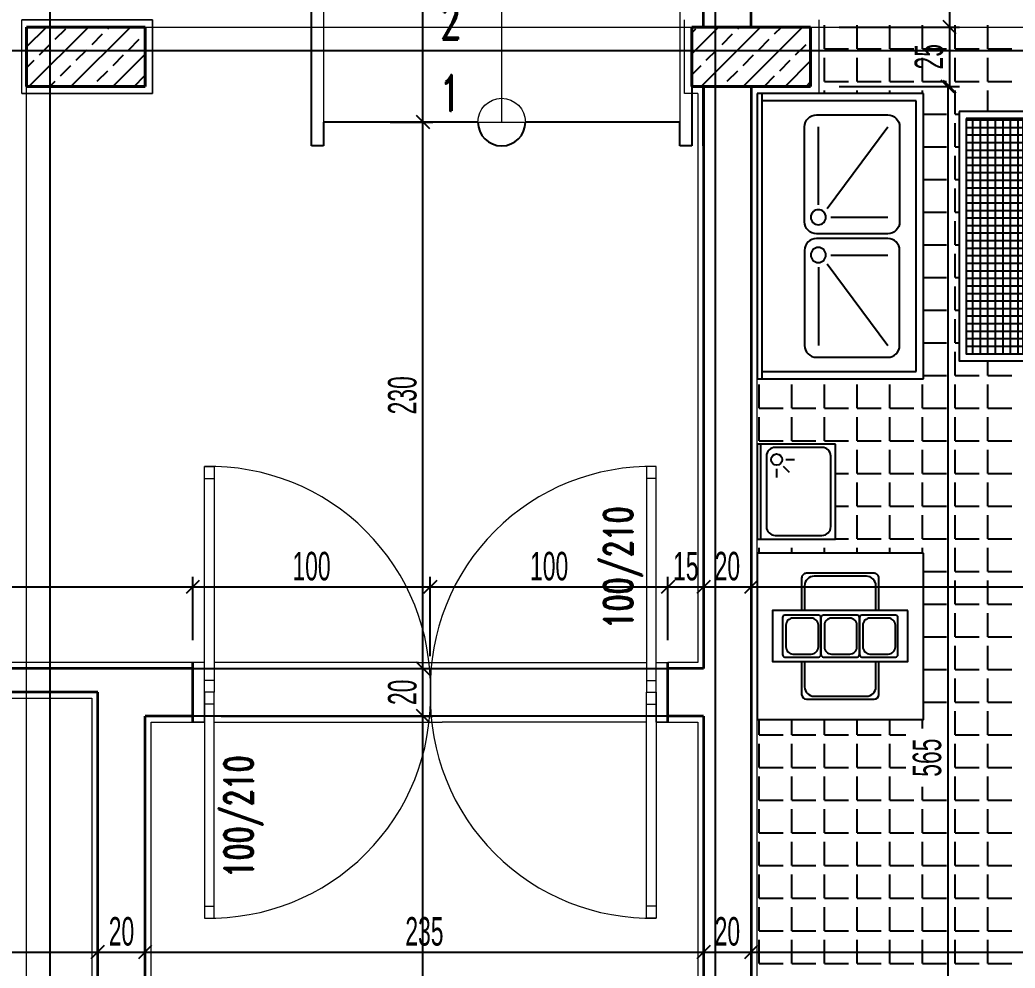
# Model space of a CAD drawing. Header units: inches. Extents: x -7543 to -822, y 102837 to 190349.
# Drawn here: x -835.4194 to -835.3357, y 102837.0485 to 102837.1283 of the extents above; entities that cross this region are included whole.
import ezdxf

# ---------------------------------------------------------------- set-up
doc = ezdxf.new("R2010")
doc.units = ezdxf.units.IN
doc.header["$MEASUREMENT"] = 0
doc.linetypes.add('__ZG_T_P__9', pattern=[22, 1, -10, 1, -10])
doc.linetypes.add('DASHDOTX2', pattern=[2, 1, -0.5, 0, -0.5])
doc.layers.get('0').update_dxf_attribs({"lineweight": 25})
doc.layers.get('Defpoints').update_dxf_attribs({"lineweight": 25})
for name, color, linetype, lineweight in [('AKS', 1, 'Continuous', 25), ('ICOL', 55, 'Continuous', 25), ('İZ DÜŞÜM', 253, 'Continuous', 20), ('KOLON', 2, 'Continuous', 40), ('SIVA', 150, 'Continuous', 15), ('TARAMA', 8, 'Continuous', 25), ('YAZI', 7, 'Continuous', 25)]:
    doc.layers.add(name, color=color, linetype=linetype, lineweight=lineweight)
for name, color, linetype, lineweight, true_color in [('DUVAR', 7, 'Continuous', 35, 0xfc4642), ('KAPI', 7, 'Continuous', 18, 0xffb360), ('MERDİVEN', 7, 'Continuous', 20, 0x16c244), ('TEFRİŞ', 7, 'Continuous', 25, 0x78462c)]:
    doc.layers.add(name, color=color, linetype=linetype, lineweight=lineweight, true_color=true_color)
doc.styles.add('OLCU', font='tromand.shx', dxfattribs={"width": 0.6, "height": 12})
doc.styles.add('st1', font='romandtw.shx', dxfattribs={"width": 0.7, "height": 40})

# ---------------------------------------------------------------- blocks, each defined once
blk = doc.blocks.new('_Oblique')
at = {"color": 0, "linetype": 'ByBlock', "lineweight": -2}
blk.add_line((-0.5, -0.5), (0.5, 0.5), dxfattribs=at)
blk = doc.blocks.new('J')
for p, q in [((-12.1347236847256, -0.7821103572875927), (-45.00000000000001, -0.7821103572875927)), ((14.13472368472547, -0.7821103572875927), (46.99999999999989, -0.7821103572875927)), ((-10.61521723374847, -4.450523439350036), (-45.00000000000001, -29.99999999999994)), ((-6.946804151686081, -5.970029890327169), (-6.946804151686084, -29.99999999999994)), ((8.946804151685953, -5.970029890327169), (8.946804151685953, -29.99999999999994)), ((12.61521723374834, -4.450523439350036), (46.99999999999989, -29.99999999999994))]:
    blk.add_line(p, q)
for centre in [(-6.946804151686081, -0.7821103572875927), (8.946804151685953, -0.7821103572875927)]:
    blk.add_circle(centre, 3.187919533039532)

msp = doc.modelspace()

# ---------------------------------------------------------------- hatches: boundary and pattern name
at = {"ltscale": 5}
h = msp.add_hatch(dxfattribs=at)
h.set_pattern_fill('NET', color=256, scale=0.0002, angle=-90.00000000000001, style=0)
h.set_pattern_definition([(270, (-838.6266244880392, 102833.0101519924), (0.000635, -1.166437552015814e-19), []), (360, (-838.6266244880392, 102833.0101519924), (1.555250069354419e-19, 0.000635), [])])
h.paths.add_polyline_path([(-835.334992033736, 102837.1199841785), (-835.3397920337359, 102837.1199841785), (-835.3397920337359, 102837.1001841785), (-835.334992033736, 102837.1001841785)])

# ---------------------------------------------------------------- linework, layer by layer
for p, q in [((-835.3573920337359, 102837.1220841785), (-835.3573920337359, 102837.0980841785)), ((-835.3433920337359, 102837.1220841785), (-835.3573920337359, 102837.1220841785)), ((-835.3569920337359, 102837.1220841785), (-835.3569920337359, 102837.0980841785)), ((-835.3433920337359, 102837.0980841785), (-835.3433920337359, 102837.1220841785)), ((-835.343992033736, 102837.1214841785), (-835.3569920337359, 102837.1214841785)), ((-835.343992033736, 102837.0986841785), (-835.343992033736, 102837.1214841785)), ((-835.3569920337359, 102837.0986841785), (-835.343992033736, 102837.0986841785)), ((-835.3573920337359, 102837.0980841785), (-835.3433920337359, 102837.0980841785))]:
    msp.add_line(p, q)
for points in [[(-835.3463920337359, 102837.1102841785), (-835.3523920337359, 102837.1102841785, -0.4142135623730951), (-835.3533920337359, 102837.1112841785), (-835.3533920337359, 102837.1192841785, -0.4142135623730951), (-835.3523920337359, 102837.1202841785), (-835.3463920337359, 102837.1202841785, -0.4142135623730951), (-835.3453920337358, 102837.1192841785), (-835.3453920337358, 102837.1112841785, -0.4142135623730951)], [(-835.3463920337359, 102837.1098841785), (-835.3523920337359, 102837.1098841785, 0.4142135623730951), (-835.3533920337359, 102837.1088841785), (-835.3533920337359, 102837.1008841785, 0.4142135623730951), (-835.3523920337359, 102837.0998841785), (-835.3463920337359, 102837.0998841785, 0.4142135623730951), (-835.3453920337358, 102837.1008841785), (-835.3453920337358, 102837.1088841785, 0.4142135623730951)], [(-835.3522120337359, 102837.0781773487), (-835.3550520337359, 102837.0781773487, 0.4142135623730951), (-835.355252033736, 102837.0779773487), (-835.355252033736, 102837.0748573488, 0.4142135623730951), (-835.3550520337359, 102837.0746573487), (-835.3522120337359, 102837.0746573487, 0.4142135623730951), (-835.352012033736, 102837.0748573488), (-835.352012033736, 102837.0779773487, 0.4142135623730951)], [(-835.3489720337359, 102837.0781773487), (-835.3518120337359, 102837.0781773487, 0.4142135623730951), (-835.352012033736, 102837.0779773487), (-835.352012033736, 102837.0748573488, 0.4142135623730951), (-835.3518120337359, 102837.0746573487), (-835.3489720337359, 102837.0746573487, 0.4142135623730951), (-835.3487720337359, 102837.0748573488), (-835.3487720337359, 102837.0779773487, 0.4142135623730951)], [(-835.3457320337359, 102837.0781773487), (-835.3485720337359, 102837.0781773487, 0.4142135623730951), (-835.3487720337359, 102837.0779773487), (-835.3487720337359, 102837.0748573488, 0.4142135623730951), (-835.3485720337359, 102837.0746573487), (-835.3457320337359, 102837.0746573487, 0.4142135623730951), (-835.3455320337359, 102837.0748573488), (-835.3455320337359, 102837.0779773487, 0.4142135623730951)], [(-835.3528291876835, 102837.0779273487), (-835.3543691876835, 102837.0779273487, 0.414213562373094), (-835.3549691876835, 102837.0773273487), (-835.3549691876835, 102837.0755073487, 0.4142135623730955), (-835.3543691876835, 102837.0749073487), (-835.3528291876835, 102837.0749073487, 0.4142135623730951), (-835.3522291876835, 102837.0755073487), (-835.3522291876835, 102837.0773273487, 0.4142135623730955)], [(-835.3495891876835, 102837.0779273487), (-835.3511291876835, 102837.0779273487, 0.414213562373094), (-835.3517291876835, 102837.0773273487), (-835.3517291876835, 102837.0755073487, 0.4142135623730955), (-835.3511291876835, 102837.0749073487), (-835.3495891876835, 102837.0749073487, 0.4142135623730951), (-835.3489891876835, 102837.0755073487), (-835.3489891876835, 102837.0773273487, 0.4142135623730955)], [(-835.3463491876835, 102837.0779273487), (-835.3478891876836, 102837.0779273487, 0.414213562373094), (-835.3484891876835, 102837.0773273487), (-835.3484891876835, 102837.0755073487, 0.4142135623730955), (-835.3478891876836, 102837.0749073487), (-835.3463491876835, 102837.0749073487, 0.4142135623730951), (-835.3457491876835, 102837.0755073487), (-835.3457491876835, 102837.0773273487, 0.4142135623730955)]]:
    msp.add_lwpolyline(points, format="xyb", close=True)
for points in [[(-835.340392033736, 102837.1205841785), (-835.340392033736, 102837.0995841785), (-835.3343920337359, 102837.0995841785), (-835.3343920337359, 102837.1205841785)], [(-835.3397920337359, 102837.1199841785), (-835.3397920337359, 102837.1001841785), (-835.334992033736, 102837.1001841785), (-835.334992033736, 102837.1199841785)]]:
    msp.add_lwpolyline(points, close=True, dxfattribs=at)
for points in [[(-835.3433920337359, 102837.0834028284), (-835.3573920337359, 102837.0834028284), (-835.3573920337359, 102837.0694028284), (-835.3433920337359, 102837.0694028284)], [(-835.3446920337359, 102837.078565425), (-835.3560920337359, 102837.078565425), (-835.3560920337359, 102837.074270353), (-835.3446920337359, 102837.074270353)]]:
    msp.add_lwpolyline(points, close=True)
for points in [[(-835.3475420337359, 102837.0817028283), (-835.3532420337359, 102837.0817028283, 0.4142135623730953), (-835.3536420337359, 102837.0813028284), (-835.3536420337359, 102837.078565425, 0.4142135623730951)], [(-835.3481920337359, 102837.0814528284), (-835.3525920337358, 102837.0814528284, 0.4142135623730945), (-835.3533920337359, 102837.0806528284), (-835.3533920337359, 102837.078565425, 0.4142135623730946)], [(-835.3473920337359, 102837.078565425), (-835.3473920337359, 102837.0806528284, 0.4142135623730953), (-835.3481920337359, 102837.0814528284)], [(-835.3471420337358, 102837.078565425), (-835.3471420337358, 102837.0813028284, 0.4142135623730951), (-835.3475420337359, 102837.0817028283)], [(-835.3536420337359, 102837.074270353), (-835.3536420337359, 102837.0715028284, 0.4142135623730951), (-835.3532420337359, 102837.0711028284), (-835.3475420337359, 102837.0711028284, 0.4142135623730953), (-835.3471420337358, 102837.0715028284), (-835.3471420337358, 102837.074270353, 0.4142135623730951)], [(-835.3533920337359, 102837.074270353), (-835.3533920337359, 102837.0721528284, 0.4142135623730946), (-835.3525920337358, 102837.0713528284), (-835.3481920337359, 102837.0713528284, 0.4142135623730948), (-835.3473920337359, 102837.0721528284), (-835.3473920337359, 102837.074270353, 0.4142135623730953)]]:
    msp.add_lwpolyline(points, format="xyb")
at = {"layer": 'AKS', "linetype": 'DASHDOTX2', "ltscale": 10}
for p, q in [((-835.3608919987518, 102836.7405371451), (-835.3608919987518, 102837.2268474742)), ((-835.4168919987518, 102836.7454060717), (-835.4168919987518, 102837.2213096623)), ((-835.1688033422307, 102837.1256839999), (-835.5888919987517, 102837.1256839999))]:
    msp.add_line(p, q, dxfattribs=at)
at = {"layer": 'Defpoints', "color": 3}
for p, q in [((-835.3578919987515, 102837.177685496), (-835.3578919987515, 102837.1276841785)), ((-835.394891998247, 102837.1176850246), (-835.3948919982469, 102837.1506847762)), ((-835.3578919987515, 102837.1276841785), (-835.3528920337362, 102837.1276841785)), ((-835.3528920337362, 102837.1276841785), (-835.3528920337362, 102837.1226841785)), ((-835.3618920337359, 102837.1226841785), (-835.362891994822, 102837.1226841785)), ((-835.362891994822, 102837.1226841785), (-835.362891994822, 102837.1176850246)), ((-835.3618920337359, 102837.0736850246), (-835.3618920337359, 102837.1226841785)), ((-835.3528920337362, 102837.1226841785), (-835.3578920337359, 102837.1226841785)), ((-835.3578920337359, 102837.1226841785), (-835.3578920337359, 102837.0096850246)), ((-835.380892000464, 102837.1196850246), (-835.3938919982469, 102837.1196850246)), ((-835.3938919982469, 102837.1196850246), (-835.3938919982469, 102837.1176850246)), ((-835.3638920026809, 102837.1196850246), (-835.376892000464, 102837.1196850246)), ((-835.3638920026809, 102837.1176850246), (-835.3638920026809, 102837.1196850246)), ((-835.3938919982469, 102837.1176850246), (-835.394891998247, 102837.1176850246)), ((-835.362891994822, 102837.1176850246), (-835.3638920026809, 102837.1176850246)), ((-835.4588919987514, 102837.0736850246), (-835.4048919987513, 102837.0736850246)), ((-835.4048919987513, 102837.0736850246), (-835.3648919987513, 102837.0736850246)), ((-835.4048919987513, 102837.0736850246), (-835.3648919987513, 102837.0736850246)), ((-835.3648919987513, 102837.0736850246), (-835.3618920337359, 102837.0736850246)), ((-835.4128919987513, 102837.0716850246), (-835.4588919987514, 102837.0716850246)), ((-835.4128919987513, 102837.0096850246), (-835.4128919987513, 102837.0716850246)), ((-835.4048919987513, 102837.0696850246), (-835.4088919987513, 102837.0696850246)), ((-835.4088919987513, 102837.0696850246), (-835.4088919987513, 102837.0136850246)), ((-835.3648919987513, 102837.0696850246), (-835.4048919987513, 102837.0696850246)), ((-835.3648919987513, 102837.0696850246), (-835.4048919987513, 102837.0696850246)), ((-835.3618920337359, 102837.0696850246), (-835.3648919987513, 102837.0696850246)), ((-835.3618920337359, 102837.0136850246), (-835.3618920337359, 102837.0696850246))]:
    msp.add_line(p, q, dxfattribs=at)
msp.add_arc((-835.3788920004639, 102837.1196850246), 0.002, 180, 0, dxfattribs=at)
at = {"layer": 'DUVAR'}
for p, q in [((-835.3618919987514, 102837.1276839999), (-835.3618919987514, 102837.177685496)), ((-835.3578919987515, 102837.1276839999), (-835.3578919987515, 102837.177685496)), ((-835.3618920337359, 102837.1226839999), (-835.3618920337359, 102837.0736850246)), ((-835.3618919987514, 102837.1176850246), (-835.3618919987514, 102837.1226841785)), ((-835.3578920337359, 102837.1226839999), (-835.3578920337359, 102837.0096850246)), ((-835.4048919987514, 102837.0691850246), (-835.4048919987514, 102837.0741850246)), ((-835.3648919987513, 102837.0691850246), (-835.3648919987513, 102837.0741850246)), ((-835.4048919987513, 102837.0736850246), (-835.4588919987514, 102837.0736850246)), ((-835.3618920337359, 102837.0736850246), (-835.3648919987513, 102837.0736850246)), ((-835.4128919987513, 102837.0716850246), (-835.4588919987514, 102837.0716850246)), ((-835.4128919987513, 102837.0043088393), (-835.4128919987513, 102837.0716850246)), ((-835.4088919987513, 102837.0136850246), (-835.4088919987513, 102837.0696850246)), ((-835.4048919987513, 102837.0696850246), (-835.4088919987513, 102837.0696850246)), ((-835.3618920337359, 102837.0696850246), (-835.3648919987513, 102837.0696850246)), ((-835.3618920337359, 102837.0696850246), (-835.3618920337359, 102837.0136850246))]:
    msp.add_line(p, q, dxfattribs=at)
at = {"layer": 'ICOL'}
for p, q in [((-835.3411898751527, 102837.1836856209), (-835.3411898751527, 102837.1276841785)), ((-835.3855143062948, 102837.1196850246), (-835.3855143062948, 102837.1496850246)), ((-835.3411898751527, 102837.1276841785), (-835.3411898751527, 102837.1226841785)), ((-835.3413498751527, 102837.1226841785), (-835.3413498751527, 102837.0096850246)), ((-835.3855143062948, 102837.0736850246), (-835.3855143062948, 102837.1196850246)), ((-835.4588919987514, 102837.0805632616), (-835.4048919987514, 102837.0805632616)), ((-835.4048919987514, 102837.0805632616), (-835.3848967278925, 102837.0805632616)), ((-835.3848967278925, 102837.0805632616), (-835.3648919987513, 102837.0805632616)), ((-835.3648919987513, 102837.0805632616), (-835.3618920337359, 102837.0805632616)), ((-835.3618920337359, 102837.0805632616), (-835.3578920337359, 102837.0805632616)), ((-835.3578920337359, 102837.0805632616), (-835.2403920333097, 102837.0805632616)), ((-835.3855143062948, 102837.0696850246), (-835.3855143062948, 102837.0736850246)), ((-835.3855143062948, 102837.0136850246), (-835.3855143062948, 102837.0696850246)), ((-835.825891999256, 102837.0498214228), (-835.4128919987513, 102837.0498214228)), ((-835.4128919987513, 102837.0498214228), (-835.4088919987514, 102837.0498214228)), ((-835.4088919987514, 102837.0498214228), (-835.3618920337359, 102837.0498214228)), ((-835.3618920337359, 102837.0498214228), (-835.3578920337359, 102837.0498214228)), ((-835.3578920337359, 102837.0498214228), (-835.2103919987514, 102837.0498214228))]:
    msp.add_line(p, q, dxfattribs=at)
at = {"layer": 'ICOL', "color": 53}
for p, q in [((-835.3504920337361, 102837.1276841785), (-835.3403498751527, 102837.1276841785)), ((-835.3504920337361, 102837.1276841785), (-835.3403498751527, 102837.1276841785)), ((-835.3504920337361, 102837.1226841785), (-835.3405098751527, 102837.1226841785)), ((-835.3504920337361, 102837.1226841785), (-835.3403498751527, 102837.1226841785)), ((-835.3882629327898, 102837.1196850246), (-835.3846743062948, 102837.1196850246)), ((-835.3882629327898, 102837.1196850246), (-835.3846743062948, 102837.1196850246)), ((-835.4048919987514, 102837.0760850246), (-835.4048919987514, 102837.0814032616)), ((-835.4048919987514, 102837.0760850246), (-835.4048919987514, 102837.0814032616)), ((-835.3848967278925, 102837.0747303141), (-835.3848967278925, 102837.0814032616)), ((-835.3848967278925, 102837.0747303141), (-835.3848967278925, 102837.0814032616)), ((-835.3648919987513, 102837.0760850246), (-835.3648919987513, 102837.0814032616)), ((-835.3648919987513, 102837.0760850246), (-835.3648919987513, 102837.0814032616)), ((-835.3618920337359, 102837.0786089281), (-835.3618920337359, 102837.0814032616)), ((-835.3618920337359, 102837.0786089281), (-835.3618920337359, 102837.0814032616)), ((-835.3578920337359, 102837.0792948241), (-835.3578920337359, 102837.0814032616)), ((-835.3578920337359, 102837.0792948241), (-835.3578920337359, 102837.0814032616)), ((-835.4024919987513, 102837.0736850246), (-835.3846743062948, 102837.0736850246)), ((-835.4024919987513, 102837.0736850246), (-835.3846743062948, 102837.0736850246)), ((-835.4024919987513, 102837.0696850246), (-835.3846743062948, 102837.0696850246)), ((-835.4024919987513, 102837.0696850246), (-835.3846743062948, 102837.0696850246)), ((-835.4128919987513, 102837.0501660527), (-835.4128919987513, 102837.0506614228)), ((-835.4128919987513, 102837.0501660527), (-835.4128919987513, 102837.0506614228)), ((-835.4088919987514, 102837.0490759943), (-835.4088919987514, 102837.0506614228)), ((-835.4088919987514, 102837.0490759943), (-835.4088919987514, 102837.0506614228)), ((-835.3618920337359, 102837.0500271877), (-835.3618920337359, 102837.0506614228)), ((-835.3618920337359, 102837.0500271877), (-835.3618920337359, 102837.0506614228)), ((-835.3578920337359, 102837.0499148736), (-835.3578920337359, 102837.0506614228)), ((-835.3578920337359, 102837.0499148736), (-835.3578920337359, 102837.0506614228))]:
    msp.add_line(p, q, dxfattribs=at)
at = {"layer": 'İZ DÜŞÜM', "linetype": '__ZG_T_P__9'}
for p, q in [((-835.4188919987517, 102837.1276839999), (-835.2063919987518, 102837.1276839999)), ((-835.4188919987517, 102836.7776839999), (-835.4188919987517, 102837.1276839999))]:
    msp.add_line(p, q, dxfattribs=at)
at = {"layer": 'KAPI'}
for p, q in [((-835.4038919987513, 102837.0716850246), (-835.4038919987513, 102837.0906850246)), ((-835.4038919987513, 102837.0906850246), (-835.4030919987514, 102837.0906850246)), ((-835.4030919987514, 102837.0906850246), (-835.4030919987514, 102837.0716850246)), ((-835.3658919987513, 102837.0906850246), (-835.3666919987513, 102837.0906850246)), ((-835.3666919987513, 102837.0906850246), (-835.3666919987513, 102837.0716850246)), ((-835.3658919987513, 102837.0716850246), (-835.3658919987513, 102837.0906850246)), ((-835.4038919987513, 102837.0896850246), (-835.4030919987514, 102837.0896850246)), ((-835.3658919987513, 102837.0896850246), (-835.3666919987513, 102837.0896850246)), ((-835.4038919987514, 102837.0741850246), (-835.4048919987514, 102837.0741850246)), ((-835.4038919987513, 102837.0691850246), (-835.4038919987513, 102837.0741850246)), ((-835.3858919987514, 102837.0741850246), (-835.4030919987514, 102837.0741850246)), ((-835.3858919987514, 102837.0741850246), (-835.3838919987513, 102837.0741850246)), ((-835.3838919987513, 102837.0741850246), (-835.3666919987513, 102837.0741850246)), ((-835.3658919987513, 102837.0691850246), (-835.3658919987513, 102837.0741850246)), ((-835.3658919987513, 102837.0741850246), (-835.3648919987513, 102837.0741850246)), ((-835.4030919987514, 102837.0726850246), (-835.4038919987513, 102837.0726850246)), ((-835.3666919987513, 102837.0726850246), (-835.3658919987513, 102837.0726850246)), ((-835.4038919987513, 102837.0716850246), (-835.4038919987513, 102837.0526850246)), ((-835.4030919987514, 102837.0716850246), (-835.4038919987513, 102837.0716850246)), ((-835.4030919987514, 102837.0526850246), (-835.4030919987514, 102837.0716850246)), ((-835.3666919987513, 102837.0526850246), (-835.3666919987513, 102837.0716850246)), ((-835.3666919987513, 102837.0716850246), (-835.3658919987513, 102837.0716850246)), ((-835.3658919987513, 102837.0716850246), (-835.3658919987513, 102837.0526850246)), ((-835.4030919987514, 102837.0706850246), (-835.4038919987513, 102837.0706850246)), ((-835.3666919987513, 102837.0706850246), (-835.3658919987513, 102837.0706850246)), ((-835.4048919987514, 102837.0691850246), (-835.4038919987513, 102837.0691850246)), ((-835.4038919987513, 102837.0691850246), (-835.4048919987513, 102837.0691850246)), ((-835.4030919987514, 102837.0691850246), (-835.3858919987513, 102837.0691850246)), ((-835.3858919987513, 102837.0691850246), (-835.3838919987513, 102837.0691850246)), ((-835.3666919987513, 102837.0691850246), (-835.3838919987513, 102837.0691850246)), ((-835.3648919987513, 102837.0691850246), (-835.3658919987513, 102837.0691850246)), ((-835.3658919987513, 102837.0691850246), (-835.3648919987513, 102837.0691850246)), ((-835.4038919987513, 102837.0536850246), (-835.4030919987514, 102837.0536850246)), ((-835.3658919987513, 102837.0536850246), (-835.3666919987513, 102837.0536850246)), ((-835.4038919987513, 102837.0526850246), (-835.4030919987514, 102837.0526850246)), ((-835.3658919987513, 102837.0526850246), (-835.3666919987513, 102837.0526850246))]:
    msp.add_line(p, q, dxfattribs=at)
for centre, radius, start, end in [((-835.4034334516817, 102837.0721435717), 0.01854712220763329, 358.5833117699736, 91.41668819081184), ((-835.366350545821, 102837.0721435717), 0.01854712220760017, 88.58331180918816, 181.4166882300264), ((-835.4034334516817, 102837.0712264775), 0.01854712220763329, 268.5833118091882, 1.416688230026377), ((-835.366350545821, 102837.0712264775), 0.01854712220760017, 178.5833117699736, 271.4166881908119)]:
    msp.add_arc(centre, radius, start, end, dxfattribs=at)
at = {"layer": 'KOLON'}
for p, q in [((-835.4188919987516, 102837.1226841785), (-835.4188919987516, 102837.1276841785)), ((-835.4188919987516, 102837.1276841785), (-835.4088919987516, 102837.1276841785)), ((-835.4188919987517, 102837.1226839999), (-835.4188919987517, 102837.1276839999)), ((-835.4188919987517, 102837.1276839999), (-835.4088919987518, 102837.1276839999)), ((-835.4088919987516, 102837.1276841785), (-835.4088919987516, 102837.1226841785)), ((-835.4088919987518, 102837.1276839999), (-835.4088919987518, 102837.1226839999)), ((-835.3628920337362, 102837.1226841785), (-835.3628920337362, 102837.1276841785)), ((-835.3628920337362, 102837.1276841785), (-835.3528920337362, 102837.1276841785)), ((-835.3528920337362, 102837.1276841785), (-835.3528920337362, 102837.1226841785)), ((-835.4088919987516, 102837.1226841785), (-835.4188919987516, 102837.1226841785)), ((-835.4088919987518, 102837.1226839999), (-835.4188919987517, 102837.1226839999)), ((-835.3528920337362, 102837.1226841785), (-835.3628920337362, 102837.1226841785))]:
    msp.add_line(p, q, dxfattribs=at)
at = {"layer": 'MERDİVEN', "linetype": 'ByBlock', "lineweight": 15}
for p, q in [((-835.3638920026809, 102837.1826850246), (-835.3638920026809, 102837.1176850246)), ((-835.363891994822, 102837.1826850246), (-835.363891994822, 102837.1176850246)), ((-835.3788920004639, 102837.1671849004), (-835.3788920004639, 102837.1196850246)), ((-835.3938919982469, 102837.1516847762), (-835.3938919982469, 102837.1176850246)), ((-835.3948919982469, 102837.1506847762), (-835.394891998247, 102837.1176850246)), ((-835.3938919982469, 102837.1256850246), (-835.3638920026809, 102837.1256850246)), ((-835.362891994822, 102837.1226841785), (-835.362891994822, 102837.1176850246)), ((-835.3938919982469, 102837.1196850246), (-835.3638920026809, 102837.1196850246)), ((-835.394891998247, 102837.1176850246), (-835.3938919982469, 102837.1176850246)), ((-835.363891994822, 102837.1176850246), (-835.362891994822, 102837.1176850246))]:
    msp.add_line(p, q, dxfattribs=at)
msp.add_circle((-835.3788920004639, 102837.1196850246), 0.002, dxfattribs=at)
at = {"layer": 'SIVA'}
for p, q in [((-835.4192919987516, 102837.1282839999), (-835.4082919987518, 102837.1282839999)), ((-835.4192919987516, 102837.1220839999), (-835.4192919987516, 102837.1282839999)), ((-835.4082919987517, 102837.1282839999), (-835.4192919987516, 102837.1282839999)), ((-835.4082919987518, 102837.1282839999), (-835.4082919987518, 102837.1220839999)), ((-835.4082919987517, 102837.1220839999), (-835.4082919987517, 102837.1282839999)), ((-835.3634920337362, 102837.1220841785), (-835.3634920337362, 102837.1282841785)), ((-835.3521919987514, 102837.1282841785), (-835.3521919987514, 102837.1220841785)), ((-835.4082919987518, 102837.1220839999), (-835.4192919987516, 102837.1220839999)), ((-835.4192919987516, 102837.1220839999), (-835.4082919987517, 102837.1220839999)), ((-835.3623920337359, 102837.1220841785), (-835.3634920337362, 102837.1220841785)), ((-835.3623920337359, 102837.1220841785), (-835.3623920337359, 102837.0741850246)), ((-835.3521919987514, 102837.1220841785), (-835.3573920337359, 102837.1220841785)), ((-835.3573920337359, 102837.0091850246), (-835.3573920337359, 102837.1220841785)), ((-835.4048919987514, 102837.0741850246), (-835.4593919987514, 102837.0741850246)), ((-835.3623920337359, 102837.0741850246), (-835.3648919987513, 102837.0741850246)), ((-835.4593919987514, 102837.0711850246), (-835.4133919987513, 102837.0711850246)), ((-835.4133919987513, 102837.0711850246), (-835.4133919987513, 102837.0043088393)), ((-835.4083919987513, 102837.0691850246), (-835.4048919987513, 102837.0691850246)), ((-835.4083919987513, 102837.0141850246), (-835.4083919987513, 102837.0691850246)), ((-835.3648919987513, 102837.0691850246), (-835.3623920337359, 102837.0691850246)), ((-835.3623920337359, 102837.0691850246), (-835.3623920337359, 102837.0141850246))]:
    msp.add_line(p, q, dxfattribs=at)
at = {"layer": 'TARAMA'}
for p, q in [((-835.4188919987516, 102837.1260044049), (-835.417212403805, 102837.1276839999)), ((-835.4186766912723, 102837.1226841785), (-835.4136768698991, 102837.1276839999)), ((-835.4164664136415, 102837.1266622231), (-835.4155825301651, 102837.1275461066)), ((-835.4151411573664, 102837.1226841785), (-835.4101413359931, 102837.1276839999)), ((-835.4120469962592, 102837.1275461066), (-835.411909102949, 102837.1276839999)), ((-835.3628919982464, 102837.1254358629), (-835.3606436826833, 102837.1276841785)), ((-835.3628919982464, 102837.1272036299), (-835.362549521576, 102837.1275461066)), ((-835.3621081487773, 102837.1226841785), (-835.3571081487773, 102837.1276841785)), ((-835.3590139876701, 102837.1275461066), (-835.3588759157333, 102837.1276841785)), ((-835.3585726148715, 102837.1226841785), (-835.3535726148714, 102837.1276841785)), ((-835.3559203955025, 102837.1271041648), (-835.3553403818273, 102837.1276841785)), ((-835.3517067349521, 102837.1276839999), (-835.3517067349521, 102837.1278468213)), ((-835.3517067349521, 102837.1258468213), (-835.3517067349521, 102837.1276839999)), ((-835.3489567349521, 102837.1276839999), (-835.3489567349521, 102837.1278468213)), ((-835.3489567349521, 102837.1258468213), (-835.3489567349521, 102837.1276839999)), ((-835.3462067349521, 102837.1276839999), (-835.3462067349521, 102837.1278468213)), ((-835.3462067349521, 102837.1258468213), (-835.3462067349521, 102837.1276839999)), ((-835.3434567349522, 102837.1276839999), (-835.3434567349522, 102837.1278468213)), ((-835.3434567349522, 102837.1258468213), (-835.3434567349522, 102837.1276839999)), ((-835.3407067349522, 102837.1276839999), (-835.3407067349522, 102837.1278468213)), ((-835.3407067349522, 102837.1258468213), (-835.3407067349522, 102837.1276839999)), ((-835.3379567349521, 102837.1276839999), (-835.3379567349521, 102837.1278468213)), ((-835.3379567349521, 102837.1258468213), (-835.3379567349521, 102837.1276839999)), ((-835.4133728214739, 102837.1262202813), (-835.4124889379974, 102837.1271041648)), ((-835.4102792293062, 102837.1257783396), (-835.4093953458297, 102837.1266622231)), ((-835.4089534040914, 102837.1271041648), (-835.4088919987516, 102837.1271655701)), ((-835.3603398128848, 102837.1262202813), (-835.3594559294083, 102837.1271041648)), ((-835.3572462207172, 102837.1257783396), (-835.3563623372407, 102837.1266622231)), ((-835.4177922388562, 102837.1253363978), (-835.4169083553797, 102837.1262202813)), ((-835.3541526285495, 102837.1253363978), (-835.353268745073, 102837.1262202813)), ((-835.3517067349521, 102837.1258468213), (-835.3497067349522, 102837.1258468213)), ((-835.3489567349521, 102837.1258468213), (-835.3469567349521, 102837.1258468213)), ((-835.3462067349521, 102837.1258468213), (-835.3442067349521, 102837.1258468213)), ((-835.3434567349522, 102837.1258468213), (-835.3414567349521, 102837.1258468213)), ((-835.3407067349522, 102837.1258468213), (-835.3387067349521, 102837.1258468213)), ((-835.3379567349521, 102837.1258468213), (-835.3359567349521, 102837.1258468213)), ((-835.4146986466886, 102837.1248944561), (-835.4138147632121, 102837.1257783396)), ((-835.4116056234604, 102837.1226841785), (-835.4088919987516, 102837.1253978032)), ((-835.4116050545209, 102837.1244525144), (-835.4107211710444, 102837.1253363978)), ((-835.3616656380996, 102837.1248944561), (-835.3607817546231, 102837.1257783396)), ((-835.358572045932, 102837.1244525144), (-835.3576881624555, 102837.1253363978)), ((-835.3517067349521, 102837.1230968213), (-835.3517067349521, 102837.1250968213)), ((-835.3489567349521, 102837.1230968213), (-835.3489567349521, 102837.1250968213)), ((-835.3462067349521, 102837.1230968213), (-835.3462067349521, 102837.1250968213)), ((-835.3434567349522, 102837.1230968213), (-835.3434567349522, 102837.1250968213)), ((-835.3407067349522, 102837.1230968213), (-835.3407067349522, 102837.1250968213)), ((-835.3379567349521, 102837.1230968213), (-835.3379567349521, 102837.1250968213)), ((-835.4188919987516, 102837.124236638), (-835.4182341805945, 102837.1248944561)), ((-835.4160244719033, 102837.1235686309), (-835.4151405884269, 102837.1244525144)), ((-835.3628919982464, 102837.123668096), (-835.3621075798378, 102837.1244525144)), ((-835.3554784537642, 102837.1240105726), (-835.3545945702878, 102837.1248944561)), ((-835.3550370809655, 102837.1226841785), (-835.3528919982464, 102837.1248292612)), ((-835.4129308797357, 102837.1231266892), (-835.4120469962592, 102837.1240105726)), ((-835.4098372875679, 102837.1226847474), (-835.4089534040914, 102837.1235686309)), ((-835.3598978711466, 102837.1231266892), (-835.3590139876701, 102837.1240105726)), ((-835.356804278979, 102837.1226847474), (-835.3559203955025, 102837.1235686309)), ((-835.4169089243223, 102837.1226841785), (-835.4164664136415, 102837.1231266892)), ((-835.4133733904164, 102837.1226841785), (-835.4133728214739, 102837.1226847474)), ((-835.3603403818274, 102837.1226841785), (-835.3603398128848, 102837.1226847474)), ((-835.3532693140155, 102837.1226841785), (-835.3528919982464, 102837.1230614942)), ((-835.3517067349521, 102837.1230968213), (-835.3497067349522, 102837.1230968213)), ((-835.3489567349521, 102837.1230968213), (-835.3469567349521, 102837.1230968213)), ((-835.3462067349521, 102837.1230968213), (-835.3442067349521, 102837.1230968213)), ((-835.3434567349522, 102837.1230968213), (-835.3414567349521, 102837.1230968213)), ((-835.3407067349522, 102837.1230968213), (-835.3387067349521, 102837.1230968213)), ((-835.3379567349521, 102837.1230968213), (-835.3359567349521, 102837.1230968213)), ((-835.3517067349521, 102837.1220841785), (-835.3517067349521, 102837.1223468213)), ((-835.3489567349521, 102837.1220841785), (-835.3489567349521, 102837.1223468213)), ((-835.3462067349521, 102837.1220841785), (-835.3462067349521, 102837.1223468213)), ((-835.3434567349522, 102837.1220841785), (-835.3434567349522, 102837.1223468213)), ((-835.3407067349522, 102837.1203468213), (-835.3407067349522, 102837.1223468213)), ((-835.3379567349521, 102837.1205841785), (-835.3379567349521, 102837.1223468213)), ((-835.3433920337359, 102837.1203468213), (-835.3414567349521, 102837.1203468213)), ((-835.3407067349522, 102837.1203468213), (-835.340392033736, 102837.1203468213)), ((-835.3407067349522, 102837.1175968213), (-835.3407067349522, 102837.1195968213)), ((-835.3433920337359, 102837.1175968213), (-835.3414567349521, 102837.1175968213)), ((-835.3407067349522, 102837.1175968213), (-835.340392033736, 102837.1175968213)), ((-835.3407067349522, 102837.1148468213), (-835.3407067349522, 102837.1168468213)), ((-835.3433920337359, 102837.1148468213), (-835.3414567349521, 102837.1148468213)), ((-835.3407067349522, 102837.1148468213), (-835.340392033736, 102837.1148468213)), ((-835.3407067349522, 102837.1120968213), (-835.3407067349522, 102837.1140968213)), ((-835.3433920337359, 102837.1120968213), (-835.3414567349521, 102837.1120968213)), ((-835.3407067349522, 102837.1120968213), (-835.340392033736, 102837.1120968213)), ((-835.3407067349522, 102837.1093468213), (-835.3407067349522, 102837.1113468213)), ((-835.3433920337359, 102837.1093468213), (-835.3414567349521, 102837.1093468213)), ((-835.3407067349522, 102837.1093468213), (-835.340392033736, 102837.1093468213)), ((-835.3407067349522, 102837.1065968213), (-835.3407067349522, 102837.1085968213)), ((-835.3433920337359, 102837.1065968213), (-835.3414567349521, 102837.1065968213)), ((-835.3407067349522, 102837.1065968213), (-835.340392033736, 102837.1065968213)), ((-835.3407067349522, 102837.1038468213), (-835.3407067349522, 102837.1058468213)), ((-835.3433920337359, 102837.1038468213), (-835.3414567349521, 102837.1038468213)), ((-835.3407067349522, 102837.1038468213), (-835.340392033736, 102837.1038468213)), ((-835.3407067349522, 102837.1010968213), (-835.3407067349522, 102837.1030968213)), ((-835.3433920337359, 102837.1010968213), (-835.3414567349521, 102837.1010968213)), ((-835.3407067349522, 102837.1010968213), (-835.340392033736, 102837.1010968213)), ((-835.3407067349522, 102837.0983468213), (-835.3407067349522, 102837.1003468213)), ((-835.3379567349521, 102837.0983468213), (-835.3379567349521, 102837.0995841785)), ((-835.3433920337359, 102837.0983468213), (-835.3414567349521, 102837.0983468213)), ((-835.3407067349522, 102837.0983468213), (-835.3387067349521, 102837.0983468213)), ((-835.3379567349521, 102837.0983468213), (-835.3359567349521, 102837.0983468213)), ((-835.3572067349521, 102837.0955968213), (-835.3572067349521, 102837.0975968213)), ((-835.3544567349521, 102837.0955968213), (-835.3544567349521, 102837.0975968213)), ((-835.3517067349521, 102837.0955968213), (-835.3517067349521, 102837.0975968213)), ((-835.3489567349521, 102837.0955968213), (-835.3489567349521, 102837.0975968213)), ((-835.3462067349521, 102837.0955968213), (-835.3462067349521, 102837.0975968213)), ((-835.3434567349522, 102837.0955968213), (-835.3434567349522, 102837.0975968213)), ((-835.3407067349522, 102837.0955968213), (-835.3407067349522, 102837.0975968213)), ((-835.3379567349521, 102837.0955968213), (-835.3379567349521, 102837.0975968213)), ((-835.3572067349521, 102837.0955968213), (-835.3552067349522, 102837.0955968213)), ((-835.3572067349521, 102837.0928468213), (-835.3572067349521, 102837.0948468213)), ((-835.3544567349521, 102837.0955968213), (-835.3524567349522, 102837.0955968213)), ((-835.3544567349521, 102837.0928468213), (-835.3544567349521, 102837.0948468213)), ((-835.3517067349521, 102837.0955968213), (-835.3497067349522, 102837.0955968213)), ((-835.3517067349521, 102837.0928468213), (-835.3517067349521, 102837.0948468213)), ((-835.3489567349521, 102837.0955968213), (-835.3469567349521, 102837.0955968213)), ((-835.3489567349521, 102837.0928468213), (-835.3489567349521, 102837.0948468213)), ((-835.3462067349521, 102837.0955968213), (-835.3442067349521, 102837.0955968213)), ((-835.3462067349521, 102837.0928468213), (-835.3462067349521, 102837.0948468213)), ((-835.3434567349522, 102837.0955968213), (-835.3414567349521, 102837.0955968213)), ((-835.3434567349522, 102837.0928468213), (-835.3434567349522, 102837.0948468213)), ((-835.3407067349522, 102837.0955968213), (-835.3387067349521, 102837.0955968213)), ((-835.3407067349522, 102837.0928468213), (-835.3407067349522, 102837.0948468213)), ((-835.3379567349521, 102837.0955968213), (-835.3359567349521, 102837.0955968213)), ((-835.3379567349521, 102837.0928468213), (-835.3379567349521, 102837.0948468213)), ((-835.3572067349521, 102837.0928468213), (-835.3552067349522, 102837.0928468213)), ((-835.3544567349521, 102837.0928468213), (-835.3524567349522, 102837.0928468213)), ((-835.3517067349521, 102837.0928468213), (-835.3497067349522, 102837.0928468213)), ((-835.3489567349521, 102837.0928468213), (-835.3469567349521, 102837.0928468213)), ((-835.3462067349521, 102837.0928468213), (-835.3442067349521, 102837.0928468213)), ((-835.3434567349522, 102837.0928468213), (-835.3414567349521, 102837.0928468213)), ((-835.3407067349522, 102837.0928468213), (-835.3387067349521, 102837.0928468213)), ((-835.3379567349521, 102837.0928468213), (-835.3359567349521, 102837.0928468213)), ((-835.3489567349521, 102837.0900968213), (-835.3489567349521, 102837.0920968213)), ((-835.3462067349521, 102837.0900968213), (-835.3462067349521, 102837.0920968213)), ((-835.3434567349522, 102837.0900968213), (-835.3434567349522, 102837.0920968213)), ((-835.3407067349522, 102837.0900968213), (-835.3407067349522, 102837.0920968213)), ((-835.3379567349521, 102837.0900968213), (-835.3379567349521, 102837.0920968213)), ((-835.3507929226248, 102837.0900968213), (-835.3497067349522, 102837.0900968213)), ((-835.3489567349521, 102837.0900968213), (-835.3469567349521, 102837.0900968213)), ((-835.3462067349521, 102837.0900968213), (-835.3442067349521, 102837.0900968213)), ((-835.3434567349522, 102837.0900968213), (-835.3414567349521, 102837.0900968213)), ((-835.3407067349522, 102837.0900968213), (-835.3387067349521, 102837.0900968213)), ((-835.3379567349521, 102837.0900968213), (-835.3359567349521, 102837.0900968213)), ((-835.3489567349521, 102837.0873468213), (-835.3489567349521, 102837.0893468213)), ((-835.3462067349521, 102837.0873468213), (-835.3462067349521, 102837.0893468213)), ((-835.3434567349522, 102837.0873468213), (-835.3434567349522, 102837.0893468213)), ((-835.3407067349522, 102837.0873468213), (-835.3407067349522, 102837.0893468213)), ((-835.3379567349521, 102837.0873468213), (-835.3379567349521, 102837.0893468213)), ((-835.3507929226248, 102837.0873468213), (-835.3497067349522, 102837.0873468213)), ((-835.3489567349521, 102837.0873468213), (-835.3469567349521, 102837.0873468213)), ((-835.3462067349521, 102837.0873468213), (-835.3442067349521, 102837.0873468213)), ((-835.3434567349522, 102837.0873468213), (-835.3414567349521, 102837.0873468213)), ((-835.3407067349522, 102837.0873468213), (-835.3387067349521, 102837.0873468213)), ((-835.3379567349521, 102837.0873468213), (-835.3359567349521, 102837.0873468213)), ((-835.3489567349521, 102837.0845968213), (-835.3489567349521, 102837.0865968213)), ((-835.3462067349521, 102837.0845968213), (-835.3462067349521, 102837.0865968213)), ((-835.3434567349522, 102837.0845968213), (-835.3434567349522, 102837.0865968213)), ((-835.3407067349522, 102837.0845968213), (-835.3407067349522, 102837.0865968213)), ((-835.3379567349521, 102837.0845968213), (-835.3379567349521, 102837.0865968213)), ((-835.3507929226248, 102837.0845968213), (-835.3497067349522, 102837.0845968213)), ((-835.3489567349521, 102837.0845968213), (-835.3469567349521, 102837.0845968213)), ((-835.3462067349521, 102837.0845968213), (-835.3442067349521, 102837.0845968213)), ((-835.3434567349522, 102837.0845968213), (-835.3414567349521, 102837.0845968213)), ((-835.3407067349522, 102837.0845968213), (-835.3387067349521, 102837.0845968213)), ((-835.3379567349521, 102837.0845968213), (-835.3359567349521, 102837.0845968213)), ((-835.3572067349521, 102837.0834028284), (-835.3572067349521, 102837.0838468213)), ((-835.3544567349521, 102837.0834028284), (-835.3544567349521, 102837.0838468213)), ((-835.3517067349521, 102837.0834028284), (-835.3517067349521, 102837.0838468213)), ((-835.3489567349521, 102837.0834028284), (-835.3489567349521, 102837.0838468213)), ((-835.3462067349521, 102837.0834028284), (-835.3462067349521, 102837.0838468213)), ((-835.3434567349522, 102837.0834028284), (-835.3434567349522, 102837.0838468213)), ((-835.3407067349522, 102837.0818468213), (-835.3407067349522, 102837.0838468213)), ((-835.3379567349521, 102837.0818468213), (-835.3379567349521, 102837.0838468213)), ((-835.3433920337359, 102837.0818468213), (-835.3414567349521, 102837.0818468213)), ((-835.3407067349522, 102837.0818468213), (-835.3387067349521, 102837.0818468213)), ((-835.3379567349521, 102837.0818468213), (-835.3359567349521, 102837.0818468213)), ((-835.3407067349522, 102837.0790968213), (-835.3407067349522, 102837.0810968213)), ((-835.3379567349521, 102837.0790968213), (-835.3379567349521, 102837.0810968213)), ((-835.3433920337359, 102837.0790968213), (-835.3414567349521, 102837.0790968213)), ((-835.3407067349522, 102837.0790968213), (-835.3387067349521, 102837.0790968213)), ((-835.3379567349521, 102837.0790968213), (-835.3359567349521, 102837.0790968213)), ((-835.3407067349522, 102837.0763468213), (-835.3407067349522, 102837.0783468213)), ((-835.3379567349521, 102837.0763468213), (-835.3379567349521, 102837.0783468213)), ((-835.3433920337359, 102837.0763468213), (-835.3414567349521, 102837.0763468213)), ((-835.3407067349522, 102837.0763468213), (-835.3387067349521, 102837.0763468213)), ((-835.3407067349522, 102837.0735968213), (-835.3407067349522, 102837.0755968213)), ((-835.3379567349521, 102837.0763468213), (-835.3359567349521, 102837.0763468213)), ((-835.3379567349521, 102837.0735968213), (-835.3379567349521, 102837.0755968213)), ((-835.3433920337359, 102837.0735968213), (-835.3414567349521, 102837.0735968213)), ((-835.3407067349522, 102837.0735968213), (-835.3387067349521, 102837.0735968213)), ((-835.3379567349521, 102837.0735968213), (-835.3359567349521, 102837.0735968213)), ((-835.3407067349522, 102837.0708468213), (-835.3407067349522, 102837.0728468213)), ((-835.3379567349521, 102837.0708468213), (-835.3379567349521, 102837.0728468213)), ((-835.3433920337359, 102837.0708468213), (-835.3414567349521, 102837.0708468213)), ((-835.3407067349522, 102837.0708468213), (-835.3387067349521, 102837.0708468213)), ((-835.3379567349521, 102837.0708468213), (-835.3359567349521, 102837.0708468213)), ((-835.3407067349522, 102837.0680968213), (-835.3407067349522, 102837.0700968213)), ((-835.3379567349521, 102837.0680968213), (-835.3379567349521, 102837.0700968213)), ((-835.3572067349521, 102837.0680968213), (-835.3572067349521, 102837.0694028284)), ((-835.3544567349521, 102837.0680968213), (-835.3544567349521, 102837.0694028284)), ((-835.3517067349521, 102837.0680968213), (-835.3517067349521, 102837.0694028284)), ((-835.3489567349521, 102837.0680968213), (-835.3489567349521, 102837.0694028284)), ((-835.3462067349521, 102837.0680968213), (-835.3462067349521, 102837.0694028284)), ((-835.3434567349522, 102837.0686360301), (-835.3434567349522, 102837.0694028284)), ((-835.3572067349521, 102837.0680968213), (-835.3552067349522, 102837.0680968213)), ((-835.3544567349521, 102837.0680968213), (-835.3524567349522, 102837.0680968213)), ((-835.3517067349521, 102837.0680968213), (-835.3497067349522, 102837.0680968213)), ((-835.3489567349521, 102837.0680968213), (-835.3469567349521, 102837.0680968213)), ((-835.3462067349521, 102837.0680968213), (-835.3448778751526, 102837.0680968213)), ((-835.3407067349522, 102837.0680968213), (-835.3387067349521, 102837.0680968213)), ((-835.3379567349521, 102837.0680968213), (-835.3359567349521, 102837.0680968213)), ((-835.3572067349521, 102837.0653468213), (-835.3572067349521, 102837.0673468213)), ((-835.3544567349521, 102837.0653468213), (-835.3544567349521, 102837.0673468213)), ((-835.3517067349521, 102837.0653468213), (-835.3517067349521, 102837.0673468213)), ((-835.3489567349521, 102837.0653468213), (-835.3489567349521, 102837.0673468213)), ((-835.3462067349521, 102837.0653468213), (-835.3462067349521, 102837.0673468213)), ((-835.3407067349522, 102837.0653468213), (-835.3407067349522, 102837.0673468213)), ((-835.3379567349521, 102837.0653468213), (-835.3379567349521, 102837.0673468213)), ((-835.3572067349521, 102837.0653468213), (-835.3552067349522, 102837.0653468213)), ((-835.3544567349521, 102837.0653468213), (-835.3524567349522, 102837.0653468213)), ((-835.3517067349521, 102837.0653468213), (-835.3497067349522, 102837.0653468213)), ((-835.3489567349521, 102837.0653468213), (-835.3469567349521, 102837.0653468213)), ((-835.3462067349521, 102837.0653468213), (-835.3448778751526, 102837.0653468213)), ((-835.3407067349522, 102837.0653468213), (-835.3387067349521, 102837.0653468213)), ((-835.3379567349521, 102837.0653468213), (-835.3359567349521, 102837.0653468213)), ((-835.3572067349521, 102837.0625968213), (-835.3572067349521, 102837.0645968213)), ((-835.3544567349521, 102837.0625968213), (-835.3544567349521, 102837.0645968213)), ((-835.3517067349521, 102837.0625968213), (-835.3517067349521, 102837.0645968213)), ((-835.3489567349521, 102837.0625968213), (-835.3489567349521, 102837.0645968213)), ((-835.3462067349521, 102837.0625968213), (-835.3462067349521, 102837.0645968213)), ((-835.3407067349522, 102837.0625968213), (-835.3407067349522, 102837.0645968213)), ((-835.3379567349521, 102837.0625968213), (-835.3379567349521, 102837.0645968213)), ((-835.3434567349522, 102837.0625968213), (-835.3434567349522, 102837.063733173)), ((-835.3572067349521, 102837.0625968213), (-835.3552067349522, 102837.0625968213)), ((-835.3544567349521, 102837.0625968213), (-835.3524567349522, 102837.0625968213)), ((-835.3517067349521, 102837.0625968213), (-835.3497067349522, 102837.0625968213)), ((-835.3489567349521, 102837.0625968213), (-835.3469567349521, 102837.0625968213)), ((-835.3462067349521, 102837.0625968213), (-835.3442067349521, 102837.0625968213)), ((-835.3434567349522, 102837.0625968213), (-835.3414567349521, 102837.0625968213)), ((-835.3407067349522, 102837.0625968213), (-835.3387067349521, 102837.0625968213)), ((-835.3379567349521, 102837.0625968213), (-835.3359567349521, 102837.0625968213)), ((-835.3572067349521, 102837.0598468213), (-835.3572067349521, 102837.0618468213)), ((-835.3544567349521, 102837.0598468213), (-835.3544567349521, 102837.0618468213)), ((-835.3517067349521, 102837.0598468213), (-835.3517067349521, 102837.0618468213)), ((-835.3489567349521, 102837.0598468213), (-835.3489567349521, 102837.0618468213)), ((-835.3462067349521, 102837.0598468213), (-835.3462067349521, 102837.0618468213)), ((-835.3434567349522, 102837.0598468213), (-835.3434567349522, 102837.0618468213)), ((-835.3407067349522, 102837.0598468213), (-835.3407067349522, 102837.0618468213)), ((-835.3379567349521, 102837.0598468213), (-835.3379567349521, 102837.0618468213)), ((-835.3572067349521, 102837.0598468213), (-835.3552067349522, 102837.0598468213)), ((-835.3544567349521, 102837.0598468213), (-835.3524567349522, 102837.0598468213)), ((-835.3517067349521, 102837.0598468213), (-835.3497067349522, 102837.0598468213)), ((-835.3489567349521, 102837.0598468213), (-835.3469567349521, 102837.0598468213)), ((-835.3462067349521, 102837.0598468213), (-835.3442067349521, 102837.0598468213)), ((-835.3434567349522, 102837.0598468213), (-835.3414567349521, 102837.0598468213)), ((-835.3407067349522, 102837.0598468213), (-835.3387067349521, 102837.0598468213)), ((-835.3379567349521, 102837.0598468213), (-835.3359567349521, 102837.0598468213)), ((-835.3572067349521, 102837.0570968213), (-835.3572067349521, 102837.0590968213)), ((-835.3544567349521, 102837.0570968213), (-835.3544567349521, 102837.0590968213)), ((-835.3517067349521, 102837.0570968213), (-835.3517067349521, 102837.0590968213)), ((-835.3489567349521, 102837.0570968213), (-835.3489567349521, 102837.0590968213)), ((-835.3462067349521, 102837.0570968213), (-835.3462067349521, 102837.0590968213)), ((-835.3434567349522, 102837.0570968213), (-835.3434567349522, 102837.0590968213)), ((-835.3407067349522, 102837.0570968213), (-835.3407067349522, 102837.0590968213)), ((-835.3379567349521, 102837.0570968213), (-835.3379567349521, 102837.0590968213)), ((-835.3572067349521, 102837.0570968213), (-835.3552067349522, 102837.0570968213)), ((-835.3572067349521, 102837.0543468213), (-835.3572067349521, 102837.0563468213)), ((-835.3544567349521, 102837.0570968213), (-835.3524567349522, 102837.0570968213)), ((-835.3544567349521, 102837.0543468213), (-835.3544567349521, 102837.0563468213)), ((-835.3517067349521, 102837.0570968213), (-835.3497067349522, 102837.0570968213)), ((-835.3517067349521, 102837.0543468213), (-835.3517067349521, 102837.0563468213)), ((-835.3489567349521, 102837.0570968213), (-835.3469567349521, 102837.0570968213)), ((-835.3489567349521, 102837.0543468213), (-835.3489567349521, 102837.0563468213)), ((-835.3462067349521, 102837.0570968213), (-835.3442067349521, 102837.0570968213)), ((-835.3462067349521, 102837.0543468213), (-835.3462067349521, 102837.0563468213)), ((-835.3434567349522, 102837.0570968213), (-835.3414567349521, 102837.0570968213)), ((-835.3434567349522, 102837.0543468213), (-835.3434567349522, 102837.0563468213)), ((-835.3407067349522, 102837.0570968213), (-835.3387067349521, 102837.0570968213)), ((-835.3407067349522, 102837.0543468213), (-835.3407067349522, 102837.0563468213)), ((-835.3379567349521, 102837.0570968213), (-835.3359567349521, 102837.0570968213)), ((-835.3379567349521, 102837.0543468213), (-835.3379567349521, 102837.0563468213)), ((-835.3572067349521, 102837.0543468213), (-835.3552067349522, 102837.0543468213)), ((-835.3544567349521, 102837.0543468213), (-835.3524567349522, 102837.0543468213)), ((-835.3517067349521, 102837.0543468213), (-835.3497067349522, 102837.0543468213)), ((-835.3489567349521, 102837.0543468213), (-835.3469567349521, 102837.0543468213)), ((-835.3462067349521, 102837.0543468213), (-835.3442067349521, 102837.0543468213)), ((-835.3434567349522, 102837.0543468213), (-835.3414567349521, 102837.0543468213)), ((-835.3407067349522, 102837.0543468213), (-835.3387067349521, 102837.0543468213)), ((-835.3379567349521, 102837.0543468213), (-835.3359567349521, 102837.0543468213)), ((-835.3572067349521, 102837.0515968213), (-835.3572067349521, 102837.0535968213)), ((-835.3544567349521, 102837.0515968213), (-835.3544567349521, 102837.0535968213)), ((-835.3517067349521, 102837.0515968213), (-835.3517067349521, 102837.0535968213)), ((-835.3489567349521, 102837.0515968213), (-835.3489567349521, 102837.0535968213)), ((-835.3462067349521, 102837.0515968213), (-835.3462067349521, 102837.0535968213)), ((-835.3434567349522, 102837.0515968213), (-835.3434567349522, 102837.0535968213)), ((-835.3407067349522, 102837.0515968213), (-835.3407067349522, 102837.0535968213)), ((-835.3379567349521, 102837.0515968213), (-835.3379567349521, 102837.0535968213)), ((-835.3572067349521, 102837.0515968213), (-835.3552067349522, 102837.0515968213)), ((-835.3544567349521, 102837.0515968213), (-835.3524567349522, 102837.0515968213)), ((-835.3517067349521, 102837.0515968213), (-835.3497067349522, 102837.0515968213)), ((-835.3489567349521, 102837.0515968213), (-835.3469567349521, 102837.0515968213)), ((-835.3462067349521, 102837.0515968213), (-835.3442067349521, 102837.0515968213)), ((-835.3434567349522, 102837.0515968213), (-835.3414567349521, 102837.0515968213)), ((-835.3407067349522, 102837.0515968213), (-835.3387067349521, 102837.0515968213)), ((-835.3379567349521, 102837.0515968213), (-835.3359567349521, 102837.0515968213)), ((-835.3572067349521, 102837.0488468213), (-835.3572067349521, 102837.0508468213)), ((-835.3544567349521, 102837.0488468213), (-835.3544567349521, 102837.0508468213)), ((-835.3517067349521, 102837.0488468213), (-835.3517067349521, 102837.0508468213)), ((-835.3489567349521, 102837.0488468213), (-835.3489567349521, 102837.0508468213)), ((-835.3462067349521, 102837.0488468213), (-835.3462067349521, 102837.0508468213)), ((-835.3434567349522, 102837.0488468213), (-835.3434567349522, 102837.0508468213)), ((-835.3407067349522, 102837.0488468213), (-835.3407067349522, 102837.0508468213)), ((-835.3379567349521, 102837.0488468213), (-835.3379567349521, 102837.0508468213)), ((-835.3572067349521, 102837.0488468213), (-835.3552067349522, 102837.0488468213)), ((-835.3544567349521, 102837.0488468213), (-835.3524567349522, 102837.0488468213)), ((-835.3517067349521, 102837.0488468213), (-835.3497067349522, 102837.0488468213)), ((-835.3489567349521, 102837.0488468213), (-835.3469567349521, 102837.0488468213)), ((-835.3462067349521, 102837.0488468213), (-835.3442067349521, 102837.0488468213)), ((-835.3434567349522, 102837.0488468213), (-835.3414567349521, 102837.0488468213)), ((-835.3407067349522, 102837.0488468213), (-835.3387067349521, 102837.0488468213)), ((-835.3379567349521, 102837.0488468213), (-835.3359567349521, 102837.0488468213))]:
    msp.add_line(p, q, dxfattribs=at)
at = {"layer": 'TEFRİŞ'}
for p, q in [((-835.3507929226248, 102837.0925693993), (-835.3573920337359, 102837.0925693993)), ((-835.3573920337359, 102837.0925693993), (-835.3573920337359, 102837.0845693993)), ((-835.3570957374396, 102837.0925693993), (-835.3570957374396, 102837.0845693993)), ((-835.3519286807568, 102837.0923023522), (-835.3558611252013, 102837.0923023522)), ((-835.3507929226248, 102837.0845693993), (-835.3507929226248, 102837.0925693993)), ((-835.3566018659419, 102837.0915616115), (-835.3566018659419, 102837.0856356856)), ((-835.3511879400161, 102837.0856356856), (-835.3511879400161, 102837.0915616115)), ((-835.3552017883953, 102837.0907297275), (-835.3546780055945, 102837.0902059447)), ((-835.3549766763285, 102837.0912731961), (-835.3542359355879, 102837.0912731961)), ((-835.3557452570001, 102837.0905046154), (-835.3557452570001, 102837.0897638747)), ((-835.3558611252013, 102837.0848949449), (-835.3519286807568, 102837.0848949449)), ((-835.3573920337359, 102837.0845693993), (-835.3507929226248, 102837.0845693993))]:
    msp.add_line(p, q, dxfattribs=at)
msp.add_circle((-835.3557452570001, 102837.0912731961), 0.0004722843752651158, dxfattribs=at)
for centre, radius, start, end in [((-835.3558611252013, 102837.0915616115), 0.0007407407407407391, 90, 180), ((-835.3519286807568, 102837.0915616115), 0.0007407407407407391, 0, 90), ((-835.3558611252013, 102837.0856356856), 0.0007407407407407391, 180, 270), ((-835.3519286807568, 102837.0856356856), 0.0007407407407407506, 270, 0)]:
    msp.add_arc(centre, radius, start, end, dxfattribs=at)

# ---------------------------------------------------------------- block references
at = {"extrusion": (0, 0, -1), "xscale": 0.000199999994947575, "yscale": 0.000199999994947575, "zscale": -0.0002, "rotation": 270}
msp.add_blockref('J', (835.3523920337359, 102837.1102841785), dxfattribs=at)
at = {"layer": 'ICOL'}
for p, xscale, yscale, zscale, rotation in [((-835.3411898751527, 102837.1276841785), 0.001080000001820736, 0.001080000001820736, 0.001080000001820736, 90), ((-835.3411898751527, 102837.1276841785), 0.001080000001820736, 0.001080000001820736, 0.001080000001820736, 270), ((-835.3413498751527, 102837.1226841785), 0.001080000001820736, 0.001080000001820736, 0.001080000001820736, 90), ((-835.3411898751527, 102837.1226841785), 0.001080000001820736, 0.001080000001820736, 0.001080000001820736, 270), ((-835.3855143062948, 102837.1196850246), 0.001080000001820736, 0.001080000001820736, 0.001080000001820736, 270), ((-835.3855143062948, 102837.1196850246), 0.001080000001820736, 0.001080000001820736, 0.001080000001820736, 90), ((-835.4048919987514, 102837.0805632616), 0.001080000000001746, 0.001080000000001746, 0.001080000000001746, 180), ((-835.3848967278925, 102837.0805632616), 0.001080000000001746, 0.001080000000001746, 0.001080000000001746, 180), ((-835.3648919987513, 102837.0805632616), 0.001080000000001746, 0.001080000000001746, 0.001080000000001746, 180), ((-835.3618920337359, 102837.0805632616), 0.001080000000001746, 0.001080000000001746, 0.001080000000001746, 180), ((-835.3578920337359, 102837.0805632616), 0.001080000000001746, 0.001080000000001746, 0.001080000000001746, 180), ((-835.3855143062948, 102837.0736850246), 0.001080000001820736, 0.001080000001820736, 0.001080000001820736, 270), ((-835.3855143062948, 102837.0736850246), 0.001080000001820736, 0.001080000001820736, 0.001080000001820736, 90), ((-835.3855143062948, 102837.0696850246), 0.001080000001820736, 0.001080000001820736, 0.001080000001820736, 270), ((-835.3855143062948, 102837.0696850246), 0.001080000001820736, 0.001080000001820736, 0.001080000001820736, 90), ((-835.4128919987513, 102837.0498214228), 0.001080000000001746, 0.001080000000001746, 0.001080000000001746, 180), ((-835.4088919987514, 102837.0498214228), 0.001080000000001746, 0.001080000000001746, 0.001080000000001746, 180), ((-835.3618920337359, 102837.0498214228), 0.001080000000001746, 0.001080000000001746, 0.001080000000001746, 180), ((-835.3578920337359, 102837.0498214228), 0.001080000000001746, 0.001080000000001746, 0.001080000000001746, 180)]:
    msp.add_blockref('_Oblique', p, dxfattribs=dict(at, xscale=xscale, yscale=yscale, zscale=zscale, rotation=rotation))
at = {"layer": 'ICOL', "xscale": 0.001080000000001746, "yscale": 0.001080000000001746, "zscale": 0.001080000000001746}
for p in [(-835.4048919987514, 102837.0805632616), (-835.3848967278925, 102837.0805632616), (-835.3648919987513, 102837.0805632616), (-835.3618920337359, 102837.0805632616), (-835.3578920337359, 102837.0805632616), (-835.4128919987513, 102837.0498214228), (-835.4088919987514, 102837.0498214228), (-835.3618920337359, 102837.0498214228), (-835.3578920337359, 102837.0498214228)]:
    msp.add_blockref('_Oblique', p, dxfattribs=at)

# ---------------------------------------------------------------- texts
at = {"layer": 'ICOL', "char_height": 0.0024, "attachment_point": 5, "rotation": 90, "style": 'OLCU'}
for s, insert in [('\\A1;25', (-835.3429178751527, 102837.1251841785)), ('\\A1;230', (-835.3872423062948, 102837.0966850246)), ('\\A1;20', (-835.3872423062948, 102837.0716850246)), ('\\A1;565', (-835.3430778751526, 102837.0661846015))]:
    msp.add_mtext(s, dxfattribs=dict(at, insert=insert))
at = {"layer": 'ICOL', "char_height": 0.0024, "attachment_point": 5, "style": 'OLCU'}
for s, insert in [('\\A1;100', (-835.394894363322, 102837.0822912616)), ('\\A1;100', (-835.3748943633219, 102837.0822912616)), ('\\A1;15', (-835.3633920162436, 102837.0822912616)), ('\\A1;20', (-835.3598920337358, 102837.0822912616)), ('\\A1;20', (-835.4108919987514, 102837.0515494228)), ('\\A1;235', (-835.3853920162436, 102837.0515494228)), ('\\A1;20', (-835.3598920337358, 102837.0515494228))]:
    msp.add_mtext(s, dxfattribs=dict(at, insert=insert))
at = {"layer": 'KAPI', "style": 'st1', "width": 0.7}
for p in [(-835.3678806527164, 102837.077045068), (-835.3998348633746, 102837.0560849812)]:
    msp.add_text('100/210', height=0.0024, rotation=90, dxfattribs=at).set_placement(p)
at = {"layer": 'YAZI', "style": 'st1', "width": 0.7}
for s, p in [('2', (-835.384107886026, 102837.126636772)), ('1', (-835.384107886026, 102837.120636772))]:
    msp.add_text(s, height=0.002999999999999999, dxfattribs=at).set_placement(p)

doc.saveas('drawing.dxf')
